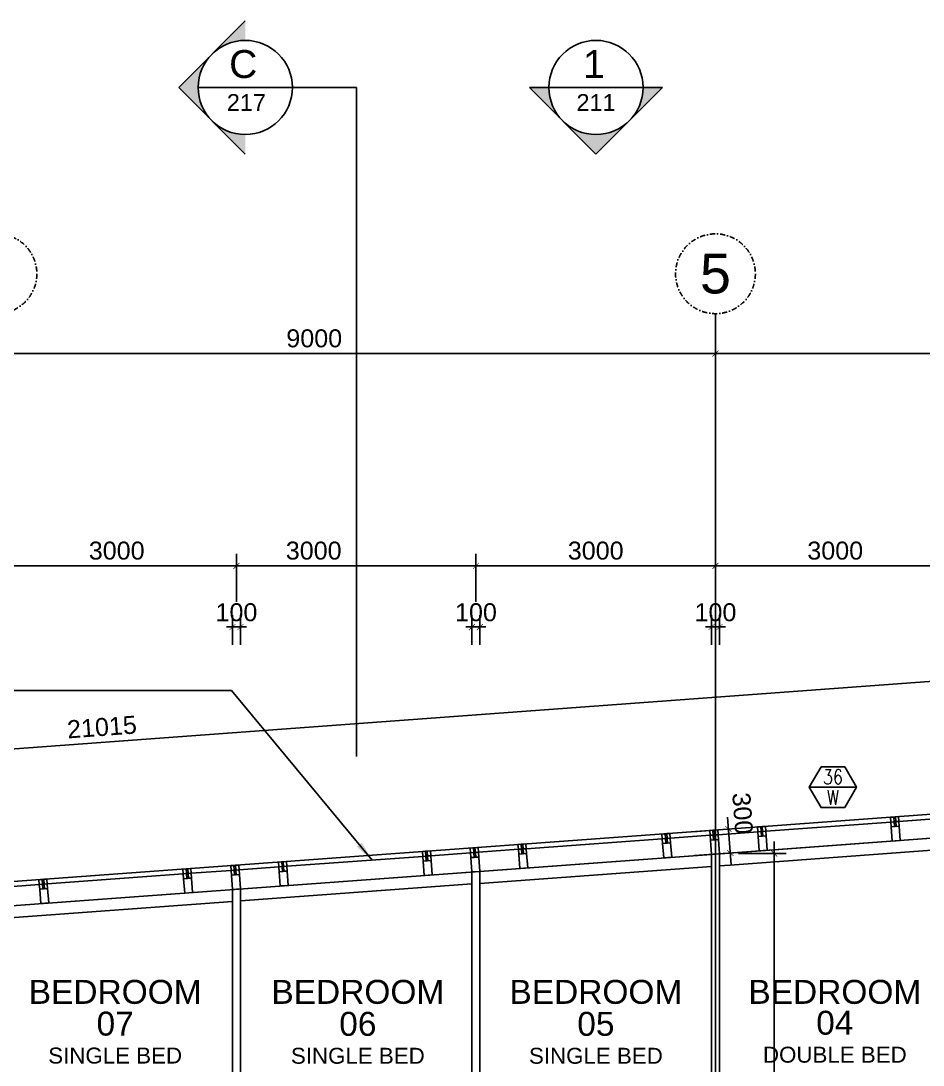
# Model space of a CAD drawing. Header units: millimetres. Extents: x -1214 to 71105, y 7230 to 56309.
# Drawn here: x 37300 to 48601, y 36535 to 49618 of the extents above; entities that cross this region are included whole.
import ezdxf
from ezdxf.enums import TextEntityAlignment as Align

# ---------------------------------------------------------------- set-up
doc = ezdxf.new("R2010")
doc.units = ezdxf.units.MM
doc.header["$MEASUREMENT"] = 0
doc.linetypes.add('CENTERX2', pattern=[101.60000000000001, 63.5, -12.7, 12.7, -12.7])
doc.linetypes.add('DASHDOT', pattern=[25.4, 12.7, -6.35, 0, -6.35])
doc.layers.get('0').update_dxf_attribs({"color": 8})
doc.layers.get('Defpoints').update_dxf_attribs({"color": 8})
for name, color, linetype in [('DLN020__', 8, 'DASHDOT'), ('Dry Wall', 8, 'Continuous'), ('GBP Dim', 8, 'Continuous'), ('GBP Text 200', 8, 'Continuous'), ('GBP Text 250', 8, 'Continuous'), ('GBP_MARKS', 8, 'Continuous'), ('grid', 8, 'CENTERX2'), ('Kerb', 8, 'Continuous'), ('RCP_text', 8, 'Continuous'), ('WALL-NEW', 8, 'Continuous'), ('WINDOW', 8, 'Continuous'), ('WINDOW-MULLION', 8, 'Continuous'), ('zzz-room mix', 8, 'Continuous')]:
    doc.layers.add(name, color=color, linetype=linetype)
doc.styles.add('BH', font='arial.ttf')
doc.styles.add('ROMANS', font='romans.shx')
doc.styles.add('SWIS721LT450', font='swissl.ttf')
doc.dimstyles.new('200 GBP', dxfattribs={"dimscale": 1.5, "dimtxt": 150, "dimasz": 50, "dimexe": 100, "dimexo": 50, "dimgap": 50, "dimtad": 1, "dimdec": 0, "dimzin": 0, "dimdsep": 46, "dimtxsty": 'BH', "dimblk": 'ARCHTICK', "dimcen": 0.09, "dimdle": 100, "dimclrd": 9, "dimclre": 9, "dimclrt": 1, "dimadec": 0, "dimazin": 0, "dimtfac": 1, "dimtdec": 0, "dimtix": 1, "dimtmove": 2, "dimatfit": 3, "dimldrblk": 'ARCHTICK', "dimfxl": 300, "dimfxlon": 1, "dimtolj": 1, "dimtzin": 0, "dimarcsym": 0})
doc.dimstyles.get("Standard").update_dxf_attribs({"dimtxt": 0.18, "dimasz": 0.18, "dimexe": 0.18, "dimexo": 0.0625, "dimgap": 0.09, "dimtad": 0, "dimtih": 1, "dimtoh": 1, "dimdec": 4, "dimzin": 0, "dimdsep": 46, "dimtxsty": 'Standard', "dimcen": 0.09, "dimadec": 0, "dimazin": 0, "dimtfac": 1, "dimtdec": 4, "dimtofl": 0, "dimtmove": 0, "dimatfit": 3, "dimfxl": 1, "dimtolj": 1, "dimtzin": 0, "dimarcsym": 0})

# ---------------------------------------------------------------- blocks, each defined once
blk = doc.blocks.new('A$C65CE4B9A')
at = {"layer": 'DLN020__', "ltscale": 5}
for centre in [(-31999.99999872457, 11000.00000184932), (-22999.99999872455, 11000.00000133767)]:
    blk.add_circle(centre, 500, dxfattribs=at)
at = {"layer": 'grid', "ltscale": 200}
blk.add_line((-22999.99999973627, 10500.00000133767), (-23000.00000136859, -20449.99999957926), dxfattribs=at)
at = {"layer": 'DLN020__', "ltscale": 5, "insert": (-22999.99999872455, 11000.00000133767), "char_height": 500, "width": 746.1634643803918, "attachment_point": 5, "style": 'SWIS721LT450'}
blk.add_mtext('5', dxfattribs=at)
blk = doc.blocks.new('_ArchTick')
at = {"color": 0, "const_width": 0.1}
blk.add_lwpolyline([(0.5, 0.5), (-0.5, -0.5)], dxfattribs=at)
blk = doc.blocks.new('*D37')
at = {"layer": 'Defpoints', "color": 0, "transparency": 16777216}
for p in [(37000.00000295106, 45949.90125817806), (46000.00000295108, 45949.90125769645), (46000.00000295108, 45449.90125765954)]:
    blk.add_point(p, dxfattribs=at)
at = {"layer": 'GBP Dim', "color": 9, "lineweight": -2, "transparency": 16777216}
for p, q in [((37000.00000295106, 45874.90125817806), (37000.00000295106, 45299.90125765954)), ((46000.00000295108, 45874.90125769645), (46000.00000295108, 45299.90125765954)), ((36850.00000295106, 45449.90125765954), (46150.00000295108, 45449.90125765954))]:
    blk.add_line(p, q, dxfattribs=at)
at = {"layer": 'GBP Dim', "color": 9, "lineweight": -2, "transparency": 16777216, "xscale": 75, "yscale": 75, "zscale": 75, "rotation": 180}
blk.add_blockref('_ArchTick', (37000.00000295106, 45449.90125765954), dxfattribs=at)
at = {"layer": 'GBP Dim', "color": 9, "lineweight": -2, "transparency": 16777216, "xscale": 75, "yscale": 75, "zscale": 75}
blk.add_blockref('_ArchTick', (46000.00000295108, 45449.90125765954), dxfattribs=at)
at = {"layer": 'GBP Dim', "transparency": 16777216, "insert": (40974.20566060697, 45639.78017989697), "char_height": 225, "attachment_point": 5, "style": 'BH'}
blk.add_mtext('\\A1;9000', dxfattribs=at)
blk = doc.blocks.new('*D38')
at = {"layer": 'Defpoints', "color": 0, "transparency": 16777216}
for p in [(46000.00000295106, 45949.90125766641), (55000.00000295106, 45949.90125567035), (55000.00000295106, 45449.90125715476)]:
    blk.add_point(p, dxfattribs=at)
at = {"layer": 'GBP Dim', "color": 9, "lineweight": -2, "transparency": 16777216}
for p, q in [((46000.00000295106, 45874.90125766641), (46000.00000295106, 45299.90125715476)), ((55000.00000295106, 45874.90125567035), (55000.00000295106, 45299.90125715476)), ((45850.00000295106, 45449.90125715476), (55150.00000295106, 45449.90125715476))]:
    blk.add_line(p, q, dxfattribs=at)
at = {"layer": 'GBP Dim', "color": 9, "lineweight": -2, "transparency": 16777216, "xscale": 75, "yscale": 75, "zscale": 75, "rotation": 180}
blk.add_blockref('_ArchTick', (46000.00000295106, 45449.90125715476), dxfattribs=at)
at = {"layer": 'GBP Dim', "color": 9, "lineweight": -2, "transparency": 16777216, "xscale": 75, "yscale": 75, "zscale": 75}
blk.add_blockref('_ArchTick', (55000.00000295106, 45449.90125715476), dxfattribs=at)
at = {"layer": 'GBP Dim', "transparency": 16777216, "insert": (50500.00000295106, 45639.78017939215), "char_height": 225, "attachment_point": 5, "style": 'BH'}
blk.add_mtext('\\A1;9000', dxfattribs=at)
blk = doc.blocks.new('*D64')
at = {"layer": 'Defpoints', "color": 0, "transparency": 16777216}
for p in [(46049.99996729388, 39184.99534111097), (46736.82337822771, 39184.99534111097), (45849.98955688552, 31649.84565445082)]:
    blk.add_point(p, dxfattribs=at)
at = {"layer": 'GBP Dim', "color": 9, "lineweight": -2, "transparency": 16777216}
for p, q in [((46736.82337822771, 31499.84565445082), (46736.82337822771, 39334.99534111097)), ((46286.82337822771, 39184.99534111097), (46886.82337822771, 39184.99534111097)), ((46286.82337822771, 31649.84565445082), (46886.82337822771, 31649.84565445082))]:
    blk.add_line(p, q, dxfattribs=at)
at = {"layer": 'GBP Dim', "color": 9, "lineweight": -2, "transparency": 16777216, "xscale": 75, "yscale": 75, "zscale": 75}
for p, rotation in [((46736.82337822771, 39184.99534111097), 90), ((46736.82337822771, 31649.84565445082), 270)]:
    blk.add_blockref('_ArchTick', p, dxfattribs=dict(at, rotation=rotation))
at = {"layer": 'GBP Dim', "transparency": 16777216, "insert": (46546.86771656331, 35417.42049778091), "char_height": 225, "attachment_point": 5, "rotation": 90, "style": 'BH'}
blk.add_mtext('\\A1;7535', dxfattribs=at)
blk = doc.blocks.new('*D90')
at = {"layer": 'Defpoints', "color": 0, "transparency": 16777216}
for p in [(48808.14044960411, 41349.36610036299), (48940.42678639112, 39545.46150560064), (27945.35137770792, 38507.06664076262)]:
    blk.add_point(p, dxfattribs=at)
at = {"layer": 'GBP Dim', "color": 9, "lineweight": -2, "transparency": 16777216}
for p, q in [((48841.05207252537, 40900.57124179541), (48797.16990863036, 41498.96438655218)), ((27700.02802935924, 39801.43785810998), (48957.7387357933, 41360.33664133675)), ((27882.53793846969, 39363.61354051615), (27838.65577457468, 39962.00668527292))]:
    blk.add_line(p, q, dxfattribs=at)
at = {"layer": 'GBP Dim', "color": 9, "lineweight": -2, "transparency": 16777216, "xscale": 75, "yscale": 75, "zscale": 75}
for p, rotation in [((48808.14044960411, 41349.36610036299), 4.194182783265727), ((27849.62631554843, 39812.40839908373), 184.1941827832657)]:
    blk.add_blockref('_ArchTick', p, dxfattribs=dict(at, rotation=rotation))
at = {"layer": 'GBP Dim', "transparency": 16777216, "insert": (38314.99621926656, 40770.25765872445), "char_height": 225, "attachment_point": 5, "rotation": 4.194182783265741, "style": 'BH'}
blk.add_mtext('\\A1;21015', dxfattribs=at)
blk = doc.blocks.new('*D164')
at = {"layer": 'Defpoints', "color": 0, "transparency": 16777216}
for p in [(40000.00000159451, 42790.40126033011), (40000.00000159451, 38739.20637183206), (37000.0000015617, 38519.3286777772)]:
    blk.add_point(p, dxfattribs=at)
at = {"layer": 'GBP Dim', "color": 9, "lineweight": -2, "transparency": 16777216}
for p, q in [((37000.0000015617, 42340.40126033011), (37000.0000015617, 42940.40126033011)), ((40000.00000159451, 42340.40126033011), (40000.00000159451, 42940.40126033011)), ((36850.0000015617, 42790.40126033011), (40150.00000159451, 42790.40126033011))]:
    blk.add_line(p, q, dxfattribs=at)
at = {"layer": 'GBP Dim', "color": 9, "lineweight": -2, "transparency": 16777216, "xscale": 75, "yscale": 75, "zscale": 75, "rotation": 180}
blk.add_blockref('_ArchTick', (37000.0000015617, 42790.40126033011), dxfattribs=at)
at = {"layer": 'GBP Dim', "color": 9, "lineweight": -2, "transparency": 16777216, "xscale": 75, "yscale": 75, "zscale": 75}
blk.add_blockref('_ArchTick', (40000.00000159451, 42790.40126033011), dxfattribs=at)
at = {"layer": 'GBP Dim', "transparency": 16777216, "insert": (38500.0000015781, 42980.3569219945), "char_height": 225, "attachment_point": 5, "style": 'BH'}
blk.add_mtext('\\A1;3000', dxfattribs=at)
blk = doc.blocks.new('*D165')
at = {"layer": 'Defpoints', "color": 0, "transparency": 16777216}
for p in [(43000.00000185937, 42790.40126033011), (43000.00000185937, 38959.32867725543), (40000.00000159451, 38739.20637183206)]:
    blk.add_point(p, dxfattribs=at)
at = {"layer": 'GBP Dim', "color": 9, "lineweight": -2, "transparency": 16777216}
for p, q in [((40000.00000159451, 42340.40126033011), (40000.00000159451, 42940.40126033011)), ((43000.00000185937, 42340.40126033011), (43000.00000185937, 42940.40126033011)), ((39850.00000159451, 42790.40126033011), (43150.00000185937, 42790.40126033011))]:
    blk.add_line(p, q, dxfattribs=at)
at = {"layer": 'GBP Dim', "color": 9, "lineweight": -2, "transparency": 16777216, "xscale": 75, "yscale": 75, "zscale": 75, "rotation": 180}
blk.add_blockref('_ArchTick', (40000.00000159451, 42790.40126033011), dxfattribs=at)
at = {"layer": 'GBP Dim', "color": 9, "lineweight": -2, "transparency": 16777216, "xscale": 75, "yscale": 75, "zscale": 75}
blk.add_blockref('_ArchTick', (43000.00000185937, 42790.40126033011), dxfattribs=at)
at = {"layer": 'GBP Dim', "transparency": 16777216, "insert": (40967.66617135884, 42980.35692199448), "char_height": 225, "attachment_point": 5, "style": 'BH'}
blk.add_mtext('\\A1;3000', dxfattribs=at)
blk = doc.blocks.new('*D166')
at = {"layer": 'Defpoints', "color": 0, "transparency": 16777216}
for p in [(46000.00000187097, 42790.40126033011), (46000.00000187097, 39179.32867698441), (43000.00000185937, 38959.32867725543)]:
    blk.add_point(p, dxfattribs=at)
at = {"layer": 'GBP Dim', "color": 9, "lineweight": -2, "transparency": 16777216}
for p, q in [((43000.00000185937, 42340.40126033011), (43000.00000185937, 42940.40126033011)), ((46000.00000187097, 42340.40126033011), (46000.00000187097, 42940.40126033011)), ((42850.00000185937, 42790.40126033011), (46150.00000187097, 42790.40126033011))]:
    blk.add_line(p, q, dxfattribs=at)
at = {"layer": 'GBP Dim', "color": 9, "lineweight": -2, "transparency": 16777216, "xscale": 75, "yscale": 75, "zscale": 75, "rotation": 180}
blk.add_blockref('_ArchTick', (43000.00000185937, 42790.40126033011), dxfattribs=at)
at = {"layer": 'GBP Dim', "color": 9, "lineweight": -2, "transparency": 16777216, "xscale": 75, "yscale": 75, "zscale": 75}
blk.add_blockref('_ArchTick', (46000.00000187097, 42790.40126033011), dxfattribs=at)
at = {"layer": 'GBP Dim', "transparency": 16777216, "insert": (44500.00000186517, 42980.3569219945), "char_height": 225, "attachment_point": 5, "style": 'BH'}
blk.add_mtext('\\A1;3000', dxfattribs=at)
blk = doc.blocks.new('*D167')
at = {"layer": 'Defpoints', "color": 0, "transparency": 16777216}
for p in [(49000.00000150822, 42790.40126033011), (46000.00000187097, 39179.32867698441), (49000.00000150822, 38897.98511001468)]:
    blk.add_point(p, dxfattribs=at)
at = {"layer": 'GBP Dim', "color": 9, "lineweight": -2, "transparency": 16777216}
for p, q in [((46000.00000187097, 42340.40126033011), (46000.00000187097, 42940.40126033011)), ((49000.00000150822, 42340.40126033011), (49000.00000150822, 42940.40126033011)), ((45850.00000187097, 42790.40126033011), (49150.00000150822, 42790.40126033011))]:
    blk.add_line(p, q, dxfattribs=at)
at = {"layer": 'GBP Dim', "color": 9, "lineweight": -2, "transparency": 16777216, "xscale": 75, "yscale": 75, "zscale": 75, "rotation": 180}
blk.add_blockref('_ArchTick', (46000.00000187097, 42790.40126033011), dxfattribs=at)
at = {"layer": 'GBP Dim', "color": 9, "lineweight": -2, "transparency": 16777216, "xscale": 75, "yscale": 75, "zscale": 75}
blk.add_blockref('_ArchTick', (49000.00000150822, 42790.40126033011), dxfattribs=at)
at = {"layer": 'GBP Dim', "transparency": 16777216, "insert": (47500.00000168959, 42980.3569219945), "char_height": 225, "attachment_point": 5, "style": 'BH'}
blk.add_mtext('\\A1;3000', dxfattribs=at)
blk = doc.blocks.new('MISCWINDOWS')
blk.add_line((-4.04145188432733, 0), (4.04145188432733, 0))
blk.add_lwpolyline([(-2.020725942163722, 3.5), (-4.041451884327387, 0), (-2.020725942163722, -3.5), (2.020725942163722, -3.5), (4.04145188432733, 0), (2.020725942163722, 3.5)], close=True)
at = {"style": 'BH'}
for tag, p in [('MARK_NUMBER', (0, 1.75)), ('DWG_NUMBER', (0, -1.75))]:
    blk.add_attdef(tag, text='', height=2.5, dxfattribs=at).set_placement(p, align=Align.MIDDLE_CENTER)
blk = doc.blocks.new('*D208')
at = {"layer": 'Defpoints', "color": 0, "transparency": 16777216}
for p in [(46049.99997848966, 42024.47853566345), (45949.99997848945, 41042.47147056868, 0.003736098205620042), (46049.99997848966, 41042.47147056868, 0.003664845312150833)]:
    blk.add_point(p, dxfattribs=at)
at = {"layer": 'GBP Dim', "color": 9, "lineweight": -2, "transparency": 16777216}
for p, q in [((45949.99997848945, 41799.4785356655), (45949.99997848945, 42174.47853566345)), ((46049.99997848966, 41799.47853566542), (46049.99997848966, 42174.47853566345)), ((45949.99997848945, 42024.47853566345), (45874.99997848945, 42024.47853566345)), ((45949.99997848945, 42024.47853566345), (46049.99997848966, 42024.47853566345)), ((46049.99997848966, 42024.47853566345), (46124.99997848966, 42024.47853566345))]:
    blk.add_line(p, q, dxfattribs=at)
at = {"layer": 'GBP Dim', "color": 9, "lineweight": -2, "transparency": 16777216, "xscale": 75, "yscale": 75, "zscale": 75}
blk.add_blockref('_ArchTick', (45949.99997848945, 42024.47853566345), dxfattribs=at)
at = {"layer": 'GBP Dim', "color": 9, "lineweight": -2, "transparency": 16777216, "xscale": 75, "yscale": 75, "zscale": 75, "rotation": 180}
blk.add_blockref('_ArchTick', (46049.99997848966, 42024.47853566345), dxfattribs=at)
at = {"layer": 'GBP Dim', "transparency": 16777216, "insert": (45999.99808966171, 42207.95121447556), "char_height": 225, "attachment_point": 5, "style": 'BH'}
blk.add_mtext('\\A1;100', dxfattribs=at)
blk = doc.blocks.new('*D209')
at = {"layer": 'Defpoints', "color": 0, "transparency": 16777216}
for p in [(43050.00008474111, 42024.47853566345), (42950.0000847409, 41042.47147056868, 0.003736098205620042), (43050.00008474111, 41042.47147056868, 0.003664845312150833)]:
    blk.add_point(p, dxfattribs=at)
at = {"layer": 'GBP Dim', "color": 9, "lineweight": -2, "transparency": 16777216}
for p, q in [((42950.0000847409, 41799.4785356655), (42950.0000847409, 42174.47853566345)), ((43050.00008474111, 41799.47853566542), (43050.00008474111, 42174.47853566345)), ((42950.0000847409, 42024.47853566345), (42875.0000847409, 42024.47853566345)), ((42950.0000847409, 42024.47853566345), (43050.00008474111, 42024.47853566345)), ((43050.00008474111, 42024.47853566345), (43125.00008474111, 42024.47853566345))]:
    blk.add_line(p, q, dxfattribs=at)
at = {"layer": 'GBP Dim', "color": 9, "lineweight": -2, "transparency": 16777216, "xscale": 75, "yscale": 75, "zscale": 75}
blk.add_blockref('_ArchTick', (42950.0000847409, 42024.47853566345), dxfattribs=at)
at = {"layer": 'GBP Dim', "color": 9, "lineweight": -2, "transparency": 16777216, "xscale": 75, "yscale": 75, "zscale": 75, "rotation": 180}
blk.add_blockref('_ArchTick', (43050.00008474111, 42024.47853566345), dxfattribs=at)
at = {"layer": 'GBP Dim', "transparency": 16777216, "insert": (42999.99819591316, 42207.95121447556), "char_height": 225, "attachment_point": 5, "style": 'BH'}
blk.add_mtext('\\A1;100', dxfattribs=at)
blk = doc.blocks.new('*D210')
at = {"layer": 'Defpoints', "color": 0, "transparency": 16777216}
for p in [(40050.00006473997, 42024.47839035571), (39950.00006473977, 41042.47132526082, 0.003736098205620042), (40050.00006473997, 41042.47132526082, 0.003664845312150833)]:
    blk.add_point(p, dxfattribs=at)
at = {"layer": 'GBP Dim', "color": 9, "lineweight": -2, "transparency": 16777216}
for p, q in [((39950.00006473977, 41799.47839035776), (39950.00006473977, 42174.47839035571)), ((40050.00006473997, 41799.47839035768), (40050.00006473997, 42174.47839035571)), ((39950.00006473977, 42024.47839035571), (39875.00006473977, 42024.47839035571)), ((39950.00006473977, 42024.47839035571), (40050.00006473997, 42024.47839035571)), ((40050.00006473997, 42024.47839035571), (40125.00006473997, 42024.47839035571))]:
    blk.add_line(p, q, dxfattribs=at)
at = {"layer": 'GBP Dim', "color": 9, "lineweight": -2, "transparency": 16777216, "xscale": 75, "yscale": 75, "zscale": 75}
blk.add_blockref('_ArchTick', (39950.00006473977, 42024.47839035571), dxfattribs=at)
at = {"layer": 'GBP Dim', "color": 9, "lineweight": -2, "transparency": 16777216, "xscale": 75, "yscale": 75, "zscale": 75, "rotation": 180}
blk.add_blockref('_ArchTick', (40050.00006473997, 42024.47839035571), dxfattribs=at)
at = {"layer": 'GBP Dim', "transparency": 16777216, "insert": (39999.99817591203, 42207.95106916782), "char_height": 225, "attachment_point": 5, "style": 'BH'}
blk.add_mtext('\\A1;100', dxfattribs=at)
blk = doc.blocks.new('*D248')
at = {"layer": 'Defpoints', "color": 0, "transparency": 16777216}
for p in [(45350.39240354626, 39432.49451552823), (45372.33385709928, 39133.29737297267), (46185.67912207699, 39192.94358884779)]:
    blk.add_point(p, dxfattribs=at)
at = {"layer": 'GBP Dim', "color": 9, "lineweight": -2, "transparency": 16777216}
for p, q in [((46152.7669635363, 39641.73900556476), (46196.64982706464, 39043.34531468638)), ((45714.94284603971, 39459.22861644038), (46313.33594268537, 39503.111436391)), ((45736.88429959274, 39160.03147388482), (46335.2773962384, 39203.91429383544))]:
    blk.add_line(p, q, dxfattribs=at)
at = {"layer": 'GBP Dim', "color": 9, "lineweight": -2, "transparency": 16777216, "xscale": 75, "yscale": 75, "zscale": 75}
for p, rotation in [((46163.73766852396, 39492.14073140335), 94.19424560019306), ((46185.67912207699, 39192.94358884779), 274.1942456001931)]:
    blk.add_blockref('_ArchTick', p, dxfattribs=dict(at, rotation=rotation))
at = {"layer": 'GBP Dim', "transparency": 16777216, "insert": (46339.5790321961, 39688.6870408648), "char_height": 225, "attachment_point": 5, "rotation": 274.1942456001931, "style": 'BH'}
blk.add_mtext('\\A1;300', dxfattribs=at)
blk = doc.blocks.new('CURTAIN WALL')
at = {"layer": 'WINDOW-MULLION', "ltscale": 100}
blk.add_line((-9.999999999989626, 300.0000000000011), (10.00000000000952, 300.0000000000013), dxfattribs=at)
for points in [[(-49.99999999998795, 300.0000000000009), (-9.999999999989626, 300.0000000000011), (-9.999999999990308, 239.9999999999891), (-49.99999999998863, 239.9999999999889), (-49.99999999998795, 300.0000000000009)], [(10.00000000000952, 300.0000000000013), (50.00000000000782, 300.0000000000015), (50.00000000000719, 239.9999999999895), (10.00000000000884, 239.9999999999893), (10.00000000000952, 300.0000000000013)], [(-49.99999999999591, 239.9999999999894), (-9.999999999990308, 239.9999999999891), (-9.99999999998883, 180.0000000000061), (-49.99999999999443, 180.0000000000064), (-49.99999999999591, 239.9999999999894)], [(10.00000000000162, 239.9999999999898), (49.99999999999997, 239.9999999999901), (49.99999999999929, 179.9999999999781), (10.00000000000099, 179.9999999999778), (10.00000000000162, 239.9999999999898)]]:
    blk.add_lwpolyline(points, dxfattribs=at)
at = {"layer": 'WINDOW-MULLION'}
blk.add_lwpolyline([(-49.99999999999443, 180.0000000000064), (49.99999999999412, 180.0000000000076), (49.99999999999429, 6.039613253960852e-13), (-49.99999999999429, -6.039613253960852e-13)], close=True, dxfattribs=at)

msp = doc.modelspace()

# ---------------------------------------------------------------- hatches: boundary and pattern name
at = {"layer": 'GBP_MARKS'}
h = msp.add_hatch(color=256, dxfattribs=at)
edge = h.paths.add_edge_path()
edge.add_arc((40110.92671615152, 48784.0963349205), 589.8635636727558, 450, 495.00000000001603, ccw=False)
edge.add_line((40110.92671615152, 49373.95989859337), (40110.92671615152, 49618.28938661586))
edge.add_line((40110.92671615152, 49618.28938661586), (39693.8301903036, 49201.19286076818))
edge = h.paths.add_edge_path()
edge.add_arc((40110.92671615152, 48784.0963349205), 589.8635636727558, 225.000000000008, 270, ccw=False)
edge.add_line((39693.83019030407, 48366.9998090727), (40110.92671615152, 47949.90328322502))
edge.add_line((40110.92671615152, 47949.90328322502), (40110.92671615152, 48194.23277124774))
edge = h.paths.add_edge_path()
edge.add_arc((40110.92671615152, 48784.0963349205), 589.8635636727558, 135.000000000016, 225.000000000008, ccw=False)
edge.add_line((39693.8301903036, 49201.19286076818), (39276.73366445616, 48784.0963349205))
edge.add_line((39276.73366445616, 48784.0963349205), (39693.83019030407, 48366.99980907305))
h = msp.add_hatch(color=256, dxfattribs=at)
edge = h.paths.add_edge_path(flags=16)
edge.add_line((45093.36751304257, 48784.0963349205), (43913.64038569729, 48784.09633492026))
edge.add_arc((44503.5039493704, 48784.0963349205), 589.8635636727558, 180, 360)
h.paths.add_polyline_path([(43669.31089767504, 48784.0963349205), (45337.69700106575, 48784.0963349205), (44503.5039493704, 47949.90328322479)])
at = {"layer": 'RCP_text'}
h = msp.add_hatch(color=256, dxfattribs=at)
edge = h.paths.add_edge_path()
edge.add_arc((40110.92671607973, 48784.19304906181), 589.8635636727558, 450, 495.00000000001603, ccw=False)
edge.add_line((40110.92671607973, 49374.05661273468), (40110.92671607973, 49618.38610075717))
edge.add_line((40110.92671607973, 49618.38610075717), (39693.83019023182, 49201.28957490949))
edge = h.paths.add_edge_path()
edge.add_arc((40110.92671607973, 48784.19304906181), 589.8635636727558, 225.000000000008, 270, ccw=False)
edge.add_line((39693.83019023229, 48367.09652321402), (40110.92671607973, 47949.99999736634))
edge.add_line((40110.92671607973, 47949.99999736634), (40110.92671607973, 48194.32948538905))
edge = h.paths.add_edge_path()
edge.add_arc((40110.92671607973, 48784.19304906181), 589.8635636727558, 135.000000000016, 225.000000000008, ccw=False)
edge.add_line((39693.83019023182, 49201.28957490949), (39276.73366438437, 48784.19304906181))
edge.add_line((39276.73366438437, 48784.19304906181), (39693.83019023229, 48367.09652321436))
h = msp.add_hatch(color=256, dxfattribs=at)
edge = h.paths.add_edge_path()
edge.add_arc((40110.92671607973, 48784.19304906181), 589.8635636727558, 450, 495.00000000001603, ccw=False)
edge.add_line((40110.92671607973, 49374.05661273468), (40110.92671607973, 49618.38610075717))
edge.add_line((40110.92671607973, 49618.38610075717), (39693.83019023182, 49201.28957490949))
edge = h.paths.add_edge_path()
edge.add_arc((40110.92671607973, 48784.19304906181), 589.8635636727558, 225.000000000008, 270, ccw=False)
edge.add_line((39693.83019023229, 48367.09652321402), (40110.92671607973, 47949.99999736634))
edge.add_line((40110.92671607973, 47949.99999736634), (40110.92671607973, 48194.32948538905))
edge = h.paths.add_edge_path()
edge.add_arc((40110.92671607973, 48784.19304906181), 589.8635636727558, 135.000000000016, 225.000000000008, ccw=False)
edge.add_line((39693.83019023182, 49201.28957490949), (39276.73366438437, 48784.19304906181))
edge.add_line((39276.73366438437, 48784.19304906181), (39693.83019023229, 48367.09652321436))
h = msp.add_hatch(color=256, dxfattribs=at)
edge = h.paths.add_edge_path()
edge.add_arc((40110.92671607973, 48784.19304906181), 589.8635636727558, 450, 495.00000000001603, ccw=False)
edge.add_line((40110.92671607973, 49374.05661273468), (40110.92671607973, 49618.38610075717))
edge.add_line((40110.92671607973, 49618.38610075717), (39693.83019023182, 49201.28957490949))
edge = h.paths.add_edge_path()
edge.add_arc((40110.92671607973, 48784.19304906181), 589.8635636727558, 225.000000000008, 270, ccw=False)
edge.add_line((39693.83019023229, 48367.09652321402), (40110.92671607973, 47949.99999736634))
edge.add_line((40110.92671607973, 47949.99999736634), (40110.92671607973, 48194.32948538905))
edge = h.paths.add_edge_path()
edge.add_arc((40110.92671607973, 48784.19304906181), 589.8635636727558, 135.000000000016, 225.000000000008, ccw=False)
edge.add_line((39693.83019023182, 49201.28957490949), (39276.73366438437, 48784.19304906181))
edge.add_line((39276.73366438437, 48784.19304906181), (39693.83019023229, 48367.09652321436))
h = msp.add_hatch(color=256, dxfattribs=at)
edge = h.paths.add_edge_path()
edge.add_arc((40110.92671615151, 48784.0963349205), 589.8635636727558, 450, 495.00000000001603, ccw=False)
edge.add_line((40110.92671615151, 49373.95989859337), (40110.92671615151, 49618.28938661586))
edge.add_line((40110.92671615151, 49618.28938661586), (39693.8301903036, 49201.19286076818))
edge = h.paths.add_edge_path()
edge.add_arc((40110.92671615151, 48784.0963349205), 589.8635636727558, 225.000000000008, 270, ccw=False)
edge.add_line((39693.83019030406, 48366.9998090727), (40110.92671615151, 47949.90328322502))
edge.add_line((40110.92671615151, 47949.90328322502), (40110.92671615151, 48194.23277124774))
edge = h.paths.add_edge_path()
edge.add_arc((40110.92671615151, 48784.0963349205), 589.8635636727558, 135.000000000016, 225.000000000008, ccw=False)
edge.add_line((39693.8301903036, 49201.19286076818), (39276.73366445615, 48784.0963349205))
edge.add_line((39276.73366445615, 48784.0963349205), (39693.83019030406, 48366.99980907305))
h = msp.add_hatch(color=256, dxfattribs=at)
edge = h.paths.add_edge_path(flags=16)
edge.add_line((45093.36751297084, 48784.19304906181), (43913.64038562556, 48784.19304906158))
edge.add_arc((44503.50394929867, 48784.19304906181), 589.8635636727558, 180, 360)
h.paths.add_polyline_path([(43669.31089760331, 48784.19304906181), (45337.69700099403, 48784.19304906181), (44503.50394929867, 47949.9999973661)])
h = msp.add_hatch(color=256, dxfattribs=at)
edge = h.paths.add_edge_path(flags=16)
edge.add_line((45093.36751297084, 48784.19304906181), (43913.64038562556, 48784.19304906158))
edge.add_arc((44503.50394929867, 48784.19304906181), 589.8635636727558, 180, 360)
h.paths.add_polyline_path([(43669.31089760331, 48784.19304906181), (45337.69700099403, 48784.19304906181), (44503.50394929867, 47949.9999973661)])
h = msp.add_hatch(color=256, dxfattribs=at)
edge = h.paths.add_edge_path(flags=16)
edge.add_line((45093.36751297084, 48784.19304906181), (43913.64038562556, 48784.19304906158))
edge.add_arc((44503.50394929867, 48784.19304906181), 589.8635636727558, 180, 360)
h.paths.add_polyline_path([(43669.31089760331, 48784.19304906181), (45337.69700099403, 48784.19304906181), (44503.50394929867, 47949.9999973661)])
h = msp.add_hatch(color=256, dxfattribs=at)
edge = h.paths.add_edge_path(flags=16)
edge.add_line((45093.36751304256, 48784.0963349205), (43913.64038569728, 48784.09633492026))
edge.add_arc((44503.50394937039, 48784.0963349205), 589.8635636727558, 180, 360)
h.paths.add_polyline_path([(43669.31089767503, 48784.0963349205), (45337.69700106575, 48784.0963349205), (44503.50394937039, 47949.90328322479)])

# ---------------------------------------------------------------- linework, layer by layer
at = {"layer": 'Dry Wall'}
for points in [[(45949.99876866745, 35449.99923431501), (46049.99876866745, 35449.98338112608), (46049.80305541732, 39183.05614564323), (45949.80350297473, 39175.72284513991), (45949.99876866745, 35449.98330847407)], [(43049.99998337727, 36249.59640548704), (43049.99987019658, 38963.0941449668), (42950.00008519943, 38955.76082740945), (42950.00007329227, 36249.5964055073)], [(40050.00006497329, 34054.09643838735), (40050.00006497329, 38742.97185384657), (39950.00006494921, 38735.63852052041), (39950.00006494921, 34054.09643838735)]]:
    msp.add_lwpolyline(points, dxfattribs=at)
at = {"layer": 'GBP_MARKS'}
for p, q in [((40110.92671615152, 49618.28938661586, 0.0001196746218716909), (39276.73366445616, 48784.0963349205, 0.0001196746218716909)), ((39276.73366445616, 48784.0963349205, 0.0001196746218716909), (40110.92671615152, 47949.90328322502, 0.0001196746218716909)), ((39521.06315247888, 48784.0963349205, 0.0001196746218716909), (40700.79027982427, 48784.0963349205, 0.0001196746218716909)), ((44503.5039493704, 47949.90328322479), (43669.31089767504, 48784.0963349205)), ((43669.31089767504, 48784.0963349205), (45337.69700106575, 48784.0963349205)), ((45093.36751304257, 48784.0963349205), (43913.64038569729, 48784.09633492026)), ((45337.69700106575, 48784.0963349205), (44503.5039493704, 47949.90328322479))]:
    msp.add_line(p, q, dxfattribs=at)
at = {"layer": 'GBP_MARKS', "ltscale": 50}
msp.add_line((41505.06315247888, 40400.48376748303, 0.0001196746218716909), (41505.06315247888, 48784.0963349205, 0.0001196746218716909), dxfattribs=at)
at = {"layer": 'GBP_MARKS', "ltscale": 50, "elevation": 0.0001196746218716909}
msp.add_lwpolyline([(41505.06315247888, 48784.0963349205), (40700.79027982427, 48784.0963349205)], dxfattribs=at)
at = {"layer": 'GBP_MARKS'}
for centre, start, end in [((40110.92671615152, 48784.0963349205, 0.0001196746218716909), 90, 270), ((40110.92671615152, 48784.0963349205, 0.0001196746218716909), 270, 90), ((44503.5039493704, 48784.0963349205), 0, 180), ((44503.5039493704, 48784.0963349205), 180, 0)]:
    msp.add_arc(centre, 589.8635636727558, start, end, dxfattribs=at)
at = {"layer": 'Kerb'}
for p, q in [((46185.50187632846, 39042.52944888026), (48824.0832219313, 39236.02541350407)), ((46049.81105157014, 39032.57878841017), (46185.50187632846, 39042.52944888026))]:
    msp.add_line(p, q, dxfattribs=at)
for points in [[(43049.99987647404, 38812.5926358396), (45949.81149675806, 39025.24548773299)], [(40050.00006497329, 38592.59264993266), (42950.00008453722, 38805.25931777322)], [(37049.99908089537, 38372.59257803674), (39950.00006494921, 38585.25931660656)]]:
    msp.add_lwpolyline(points, dxfattribs=at)
at = {"layer": 'RCP_text'}
for p, q in [((40110.92671607973, 49618.38610075717, 0.0001196746218716909), (39276.73366438437, 48784.19304906181, 0.0001196746218716909)), ((40110.92671607973, 49618.38610075717, 0.0001196746218716909), (39276.73366438437, 48784.19304906181, 0.0001196746218716909)), ((40110.92671607973, 49618.38610075717, 0.0001196746218716909), (39276.73366438437, 48784.19304906181, 0.0001196746218716909)), ((40110.92671615151, 49618.28938661586, 0.0001196746218716909), (39276.73366445615, 48784.0963349205, 0.0001196746218716909)), ((39276.73366438437, 48784.19304906181, 0.0001196746218716909), (40110.92671607973, 47949.99999736634, 0.0001196746218716909)), ((39276.73366438437, 48784.19304906181, 0.0001196746218716909), (40110.92671607973, 47949.99999736634, 0.0001196746218716909)), ((39276.73366438437, 48784.19304906181, 0.0001196746218716909), (40110.92671607973, 47949.99999736634, 0.0001196746218716909)), ((39276.73366445615, 48784.0963349205, 0.0001196746218716909), (40110.92671615151, 47949.90328322502, 0.0001196746218716909)), ((39521.06315240709, 48784.19304906181, 0.0001196746218716909), (40700.79027975249, 48784.19304906181, 0.0001196746218716909)), ((39521.06315240709, 48784.19304906181, 0.0001196746218716909), (40700.79027975249, 48784.19304906181, 0.0001196746218716909)), ((39521.06315240709, 48784.19304906181, 0.0001196746218716909), (40700.79027975249, 48784.19304906181, 0.0001196746218716909)), ((39521.06315247887, 48784.0963349205, 0.0001196746218716909), (40700.79027982426, 48784.0963349205, 0.0001196746218716909)), ((44503.50394929867, 47949.9999973661), (43669.31089760331, 48784.19304906181)), ((43669.31089760331, 48784.19304906181), (45337.69700099403, 48784.19304906181)), ((44503.50394929867, 47949.9999973661), (43669.31089760331, 48784.19304906181)), ((43669.31089760331, 48784.19304906181), (45337.69700099403, 48784.19304906181)), ((44503.50394929867, 47949.9999973661), (43669.31089760331, 48784.19304906181)), ((43669.31089760331, 48784.19304906181), (45337.69700099403, 48784.19304906181)), ((44503.50394937039, 47949.90328322479), (43669.31089767503, 48784.0963349205)), ((43669.31089767503, 48784.0963349205), (45337.69700106575, 48784.0963349205)), ((45093.36751297084, 48784.19304906181), (43913.64038562556, 48784.19304906158)), ((45093.36751297084, 48784.19304906181), (43913.64038562556, 48784.19304906158)), ((45093.36751297084, 48784.19304906181), (43913.64038562556, 48784.19304906158)), ((45093.36751304256, 48784.0963349205), (43913.64038569728, 48784.09633492026)), ((45337.69700099403, 48784.19304906181), (44503.50394929867, 47949.9999973661)), ((45337.69700099403, 48784.19304906181), (44503.50394929867, 47949.9999973661)), ((45337.69700099403, 48784.19304906181), (44503.50394929867, 47949.9999973661)), ((45337.69700106575, 48784.0963349205), (44503.50394937039, 47949.90328322479))]:
    msp.add_line(p, q, dxfattribs=at)
at = {"layer": 'RCP_text', "ltscale": 50}
for p, q in [((41505.06315240709, 40400.58048162435, 0.0001196746218716909), (41505.06315240709, 48784.19304906181, 0.0001196746218716909)), ((41505.06315240709, 40400.58048162435, 0.0001196746218716909), (41505.06315240709, 48784.19304906181, 0.0001196746218716909)), ((41505.06315240709, 40400.58048162435, 0.0001196746218716909), (41505.06315240709, 48784.19304906181, 0.0001196746218716909)), ((41505.06315247887, 40400.48376748303, 0.0001196746218716909), (41505.06315247887, 48784.0963349205, 0.0001196746218716909))]:
    msp.add_line(p, q, dxfattribs=at)
at = {"layer": 'RCP_text', "ltscale": 50, "elevation": 0.0001196746218716909}
for points in [[(41505.06315240709, 48784.19304906181), (40700.79027975249, 48784.19304906181)], [(41505.06315240709, 48784.19304906181), (40700.79027975249, 48784.19304906181)], [(41505.06315240709, 48784.19304906181), (40700.79027975249, 48784.19304906181)], [(41505.06315247887, 48784.0963349205), (40700.79027982426, 48784.0963349205)]]:
    msp.add_lwpolyline(points, dxfattribs=at)
at = {"layer": 'RCP_text'}
for centre, start, end in [((40110.92671607973, 48784.19304906181, 0.0001196746218716909), 90, 270), ((40110.92671607973, 48784.19304906181, 0.0001196746218716909), 90, 270), ((40110.92671607973, 48784.19304906181, 0.0001196746218716909), 90, 270), ((40110.92671615151, 48784.0963349205, 0.0001196746218716909), 90, 270), ((40110.92671607973, 48784.19304906181, 0.0001196746218716909), 270, 90), ((40110.92671607973, 48784.19304906181, 0.0001196746218716909), 270, 90), ((40110.92671607973, 48784.19304906181, 0.0001196746218716909), 270, 90), ((40110.92671615151, 48784.0963349205, 0.0001196746218716909), 270, 90), ((44503.50394929867, 48784.19304906181), 0, 180), ((44503.50394929867, 48784.19304906181), 0, 180), ((44503.50394929867, 48784.19304906181), 0, 180), ((44503.50394937039, 48784.0963349205), 0, 180), ((44503.50394929867, 48784.19304906181), 180, 0), ((44503.50394929867, 48784.19304906181), 180, 0), ((44503.50394929867, 48784.19304906181), 180, 0), ((44503.50394937039, 48784.0963349205), 180, 0)]:
    msp.add_arc(centre, 589.8635636727558, start, end, dxfattribs=at)
at = {"layer": 'WINDOW'}
for points in [[(18899.94290799919, 37492.7934563609), (24988.03213855636, 37939.25671425229), (24951.46365684445, 38437.91782912184), (27931.38887101166, 38656.44551611703), (27967.9573409239, 38157.7845621517), (46152.59025340721, 39491.32430744782), (48931.53106716619, 39695.03815794722), (48967.95185785618, 39196.54015610716), (52027.92501125969, 39420.93819025852)], [(46630.7063829816, 39466.22494540759), (48197.89871013407, 39581.15228764221)], [(48297.63090092803, 39588.4659816089), (48795.69149999851, 39624.95635716277)], [(18899.94256994802, 37191.98783544829), (25153.72154307677, 37650.60161820013), (25117.15307316459, 38149.26257216424), (27809.71011656841, 38346.79197351559), (27846.27858648056, 37848.1310195516), (46174.53133535471, 39192.12773506946), (46174.53133535471, 39192.12773506946), (48813.11822517629, 39385.5480970348), (48849.67949969081, 38886.98526105241), (52050.00006497039, 39121.75144431138)], [(45433.92008659933, 39378.46071128303), (45932.58104056907, 39415.02918111661)], [(46032.31323136301, 39422.34287508333), (46530.97419218765, 39458.91125144088)], [(43630.70637608042, 39246.22503962743), (45334.18789580537, 39371.14701731631)], [(40630.70637608258, 39026.22503970971), (40630.70637608258, 39026.22503970971), (42334.18789577294, 39151.14701787147)], [(42433.92008656688, 39158.46071183818), (42932.58104053662, 39195.02918167177)], [(43032.31323133058, 39202.34287563848), (43530.97418528647, 39238.91134566072)], [(40032.31323131887, 38982.34287590944), (40530.97418528864, 39018.91134574302)], [(37630.70637605703, 38806.22504016932), (39334.18789578209, 38931.14701785822)], [(39433.9200865552, 38938.46071210914), (39932.58104052492, 38975.02918194272)], [(37032.31323130714, 38762.34287618042), (37530.97418526308, 38798.91134620263)]]:
    msp.add_lwpolyline(points, dxfattribs=at)
at = {"layer": 'zzz-room mix'}
for points in [[(46049.99945219423, 35450.03833575865), (46049.99945219423, 39183.10877818805), (48813.71178925058, 39385.64770166922), (48849.80338434209, 38887.1146479318), (52049.86632950706, 39121.78592978021), (52045.47768044859, 39181.62688897374), (53765.8522811204, 39307.79666421178), (54364.24868922232, 39351.67906732352), (54357.66833810922, 39441.40980223688), (55995.34787540429, 39561.48088111845), (56394.27649286776, 39590.735993344), (56605.50168940183, 36710.39344568764), (55099.99945137807, 36600.04494796383), (55099.95598703125, 35325.09039683941)], [(34465.00000116523, 32983.79630952556), (39535.00000146698, 33355.59623720156), (39535.00000146698, 34054.09643838735), (40635.00000146698, 34054.09643838735), (40635.00000146698, 33436.26297456489), (42450.00006470061, 33569.26394713996), (42450.00006470061, 34299.5972805596), (43550.00006470061, 34299.5972805596), (43550.00006470061, 33649.93061370729), (45749.98942941069, 33811.26316691345), (45749.9894295111, 35449.90125778358), (45949.99876783279, 35449.99923431514), (45949.80350701351, 39175.64578376849), (27846.28420743978, 37848.05437010782)]]:
    msp.add_lwpolyline(points, dxfattribs=at)

# ---------------------------------------------------------------- block references
at = {"layer": 'GBP Text 250'}
ref = msp.add_blockref('MISCWINDOWS', (47470.74875349139, 40017.82280476298), dxfattribs=dict(at, xscale=73.25, yscale=73.25, zscale=73.25))
ref.add_attrib('MARK_NUMBER', '36', dxfattribs={"layer": '0', "height": 183.125, "style": 'ROMANS', "width": 0.8}).set_placement((47470.74875349139, 40146.01030476298), align=Align.MIDDLE_CENTER)
ref.add_attrib('DWG_NUMBER', 'W', dxfattribs={"layer": '0', "height": 183.125, "style": 'ROMANS', "width": 0.8}).set_placement((47470.74875349139, 39889.63530476298), align=Align.MIDDLE_CENTER)
at = {"layer": 'WALL-NEW'}
msp.add_blockref('A$C65CE4B9A', (69000.00000170406, 35449.90125635883), dxfattribs=at)
at = {"layer": 'WINDOW-MULLION', "rotation": 4.194182774193861}
for p in [(48265.31767105116, 39345.45187672009), (46598.39315310473, 39223.21084051876), (45401.60685670162, 39135.44660667842), (46000.00000145839, 39179.32877057302), (43000.0000014468, 38959.328770844), (43598.39314620355, 39003.2109347386), (42401.60685669002, 38915.44660694932), (39401.60685667834, 38695.44660722031), (40000.0000014351, 38739.32877111493), (40598.3931461919, 38783.2109350095), (37598.39314618017, 38563.21093528048)]:
    msp.add_blockref('CURTAIN WALL', p, dxfattribs=at)

# ---------------------------------------------------------------- texts
at = {"layer": 'GBP Text 200', "style": 'BH'}
for s, p in [('DOUBLE BED', (47495.18174082103, 36566.12106165569)), ('SINGLE BED', (38480.97669724532, 36555.23643008771)), ('SINGLE BED', (41520.53226452781, 36552.48733818554)), ('SINGLE BED', (44502.20322294364, 36552.48733818554))]:
    msp.add_text(s, height=200, dxfattribs=at).set_placement(p, align=Align.CENTER)
at = {"layer": 'GBP Text 250', "style": 'BH'}
for s, p in [('BEDROOM', (38480.97669724532, 37303.15427234559)), ('BEDROOM', (41520.53226452781, 37303.15427234559)), ('BEDROOM', (44502.20322294364, 37303.15427234559)), ('BEDROOM', (47495.18174082103, 37303.15427234559)), ('07', (38480.97669724532, 36905.23643008771)), ('06', (41520.53226452781, 36902.48733818554)), ('05', (44502.20322294364, 36902.48733818554)), ('04', (47495.18174082103, 36916.12106165569))]:
    msp.add_text(s, height=300, dxfattribs=at).set_placement(p, align=Align.CENTER)
at = {"layer": 'GBP_MARKS', "width": 888.0040119551122, "attachment_point": 2, "style": 'BH'}
for s, insert, char_height in [('C', (40085.00617204692, 49252.5670406525), 350), ('1', (44477.58340526528, 49252.5670406525), 350), ('\\P{\\H0.84x;217}', (40124.4917985997, 49118.00071725785), 250), ('\\P{\\H0.84x;211}', (44504.25590920214, 49117.90197758842), 250)]:
    msp.add_mtext(s, dxfattribs=dict(at, insert=insert, char_height=char_height))

# ---------------------------------------------------------------- dimensions: what is measured, and where the dimension line sits
at = {"layer": 'GBP Dim'}
for base, p1, p2, override, picture, middle in [((46000.00000295108, 45449.90125765954), (37000.00000295106, 45949.90125817806), (46000.00000295108, 45949.90125769645), {"dimasz": 50, "dimclrt": 256, "dimfxl": 300, "dimfxlon": 1}, '*D37', (40974.20566060697, 45639.78017989697)), ((43000.00000185937, 42790.40126033011), (40000.00000159451, 38739.20637183206), (43000.00000185937, 38959.32867725543), {"dimclrt": 256, "dimfxl": 300, "dimfxlon": 1}, '*D165', (40967.66617135884, 42980.35692199448)), ((40050.00006473997, 42024.47839035571), (39950.00006473977, 41042.47132526082, 0.003736098205620042), (40050.00006473997, 41042.47132526082, 0.003664845312150833), {"dimclrt": 256, "dimfxl": 150}, '*D210', (39999.99817591203, 42207.95106916782)), ((43050.00008474111, 42024.47853566345), (42950.0000847409, 41042.47147056868, 0.003736098205620042), (43050.00008474111, 41042.47147056868, 0.003664845312150833), {"dimclrt": 256, "dimfxl": 150}, '*D209', (42999.99819591316, 42207.95121447556)), ((46049.99997848966, 42024.47853566345), (45949.99997848945, 41042.47147056868, 0.003736098205620042), (46049.99997848966, 41042.47147056868, 0.003664845312150833), {"dimclrt": 256, "dimfxl": 150}, '*D208', (45999.99808966171, 42207.95121447556))]:
    dim = msp.add_linear_dim(base=base, p1=p1, p2=p2, dimstyle='200 GBP', override=override, dxfattribs=at)
    dim.commit()
    dim.dimension.update_dxf_attribs({"geometry": picture, "text_midpoint": middle, "dimtype": 160})
for base, p1, p2, override, picture, middle in [((55000.00000295106, 45449.90125715476), (46000.00000295106, 45949.90125766641), (55000.00000295106, 45949.90125567035), {"dimasz": 50, "dimclrt": 256, "dimfxl": 300, "dimfxlon": 1}, '*D38', (50500.00000295106, 45639.78017939215)), ((40000.00000159451, 42790.40126033011), (37000.0000015617, 38519.3286777772), (40000.00000159451, 38739.20637183206), {"dimclrt": 256, "dimfxl": 300, "dimfxlon": 1}, '*D164', (38500.0000015781, 42980.3569219945)), ((46000.00000187097, 42790.40126033011), (43000.00000185937, 38959.32867725543), (46000.00000187097, 39179.32867698441), {"dimclrt": 256, "dimfxl": 300, "dimfxlon": 1}, '*D166', (44500.00000186517, 42980.3569219945)), ((49000.00000150822, 42790.40126033011), (46000.00000187097, 39179.32867698441), (49000.00000150822, 38897.98511001468), {"dimclrt": 256, "dimfxl": 300, "dimfxlon": 1}, '*D167', (47500.00000168959, 42980.3569219945))]:
    dim = msp.add_linear_dim(base=base, p1=p1, p2=p2, dimstyle='200 GBP', override=override, dxfattribs=at)
    dim.commit()
    dim.dimension.update_dxf_attribs({"geometry": picture, "text_midpoint": middle})
for base, p1, p2, angle, picture, middle in [((48808.14044960411, 41349.36610036299), (27945.35137770792, 38507.06664076262), (48940.42678639112, 39545.46150560065), 4.194182780884216, '*D90', (38314.99621926656, 40770.25765872445)), ((46736.82337822771, 39184.99534111097), (45849.98955688552, 31649.84565445082), (46049.99996729388, 39184.99534111097), 90, '*D64', (46546.86771656331, 35417.42049778091))]:
    dim = msp.add_linear_dim(base=base, p1=p1, p2=p2, angle=angle, dimstyle='200 GBP', override={"dimclrt": 256}, dxfattribs=at)
    dim.commit()
    dim.dimension.update_dxf_attribs({"geometry": picture, "text_midpoint": middle})
dim = msp.add_linear_dim(base=(46185.67912207699, 39192.94358884779), p1=(45350.39240354624, 39432.49451552822), p2=(45372.33385709927, 39133.29737297267), angle=274.1942456001932, text='300', dimstyle='200 GBP', override={"dimclrt": 256}, dxfattribs=at)
dim.commit()
dim.dimension.update_dxf_attribs({"geometry": '*D248', "text_midpoint": (46339.5790321961, 39688.6870408648), "dimtype": 161})

# ---------------------------------------------------------------- leaders
at = {"layer": 'GBP Text 200'}
msp.add_leader([(41698.32077281582, 39104.49311122569), (39938.12120319517, 41227.62180871889), (34353.79465335094, 41227.62180871889)], dimstyle='Standard', override={"dimscale": 2, "dimtxt": 200, "dimasz": 125, "dimexe": 166.67, "dimexo": 100, "dimgap": 100, "dimtih": 0, "dimtoh": 0, "dimdec": 0, "dimrnd": 5.000999999999999, "dimtxsty": 'BH', "dimdle": 166.66666666666, "dimclrd": 9, "dimclre": 9, "dimclrt": 1, "dimtdec": 0, "dimtix": 1, "dimtofl": 1, "dimtmove": 2, "dimfxl": 50}, dxfattribs=at)

doc.saveas('drawing.dxf')
